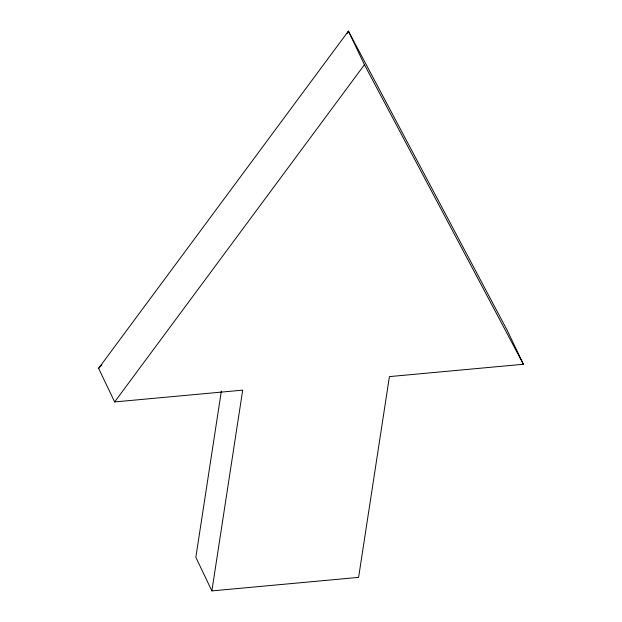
<?xml version="1.0" encoding="UTF-8"?>
<svg xmlns="http://www.w3.org/2000/svg" width="622" height="622" viewBox="0 0 622 622"><rect width="100%" height="100%" fill="white"/><g stroke="black" fill="none" stroke-linecap="round" stroke-linejoin="round"><path stroke-width="0.93" d="M221.354 391.098L195.844 557.289L211.877 590.9L358.599 577.379L389.419 376.605L523.397 364.259L507.365 330.647L348.413 31.1L98.603 368.325L114.635 401.936L242.697 390.134L211.877 590.9M347.076 33.689L348.413 31.1L364.445 64.711L523.397 364.259M114.635 401.936L364.445 64.711M98.603 368.325L101.891 364.772"/></g></svg>
